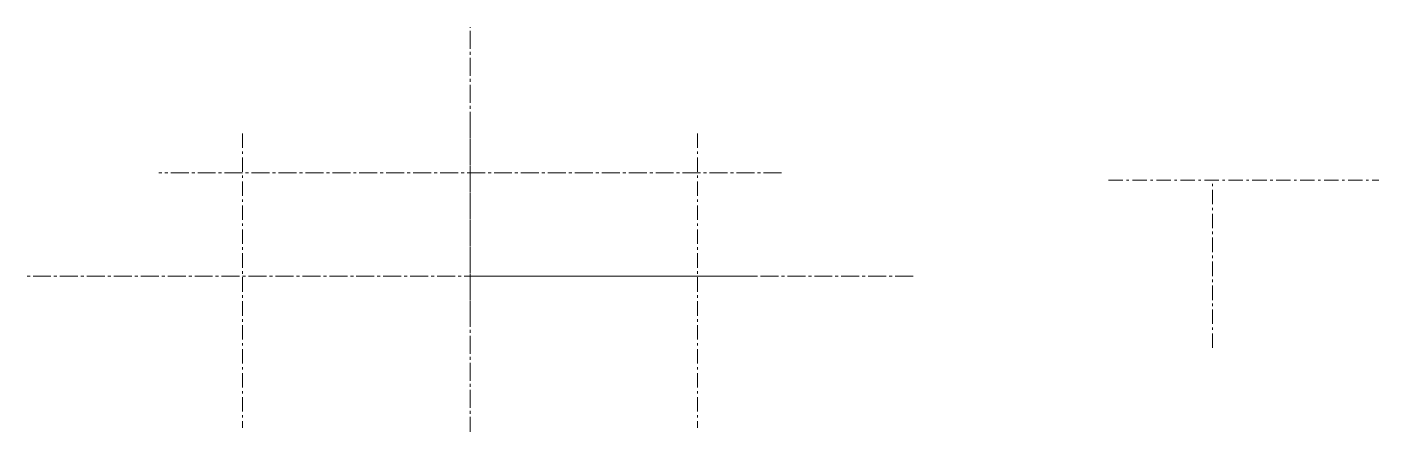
# Model space of a CAD drawing. Header units: centimetres. Extents: x 6.5 to 63, y 6.5 to 23.4.
import ezdxf

# ---------------------------------------------------------------- set-up
doc = ezdxf.new("R2010")
doc.units = ezdxf.units.CM
doc.linetypes.add('ACAD_ISO10W100', pattern=[18, 12, -3, 0, -3])
doc.linetypes.add('CENTER2', pattern=[1.125, 0.75, -0.125, 0.125, -0.125])
doc.layers.add('linii de ajutor', color=131, linetype='ACAD_ISO10W100', lineweight=20)

# ---------------------------------------------------------------- blocks, each defined once
blk = doc.blocks.new('*U1')
at = {"layer": 'linii de ajutor', "color": 0, "linetype": 'CENTER2', "transparency": 16777216}
blk.add_line((0, 6.5), (0, -6.5), dxfattribs=at)
blk = doc.blocks.new('*U2')
at = {"layer": 'linii de ajutor', "color": 0, "linetype": 'CENTER2', "transparency": 16777216}
blk.add_line((18.5, 0), (-18.5, 0), dxfattribs=at)
blk = doc.blocks.new('*U7')
at = {"layer": 'linii de ajutor', "color": 0, "linetype": 'CENTER2', "transparency": 16777216}
blk.add_line((13, 0), (-13, 0), dxfattribs=at)
blk = doc.blocks.new('*U8')
at = {"layer": 'linii de ajutor', "color": 0, "linetype": 'CENTER2', "transparency": 16777216}
blk.add_line((0, -6.079), (0, 6.079), dxfattribs=at)

msp = doc.modelspace()

# ---------------------------------------------------------------- linework, layer by layer
at = {"layer": 'linii de ajutor', "ltscale": 0.05}
for p, q in [((15.5, 18.947), (15.5, 6.671)), ((34.5, 18.947), (34.5, 6.671)), ((51.663, 17), (62.951, 17)), ((56, 10), (56, 17))]:
    msp.add_line(p, q, dxfattribs=at)
at = {"layer": 'linii de ajutor'}
msp.add_line((25, 13), (37.7, 13), dxfattribs=at)

# ---------------------------------------------------------------- block references
at = {"layer": 'linii de ajutor', "linetype": 'CENTER2'}
for name, p in [('*U8', (25, 17.301, 9)), ('*U1', (25, 13)), ('*U7', (25, 17.301, 9)), ('*U2', (25, 13))]:
    msp.add_blockref(name, p, dxfattribs=at)

doc.saveas('drawing.dxf')
